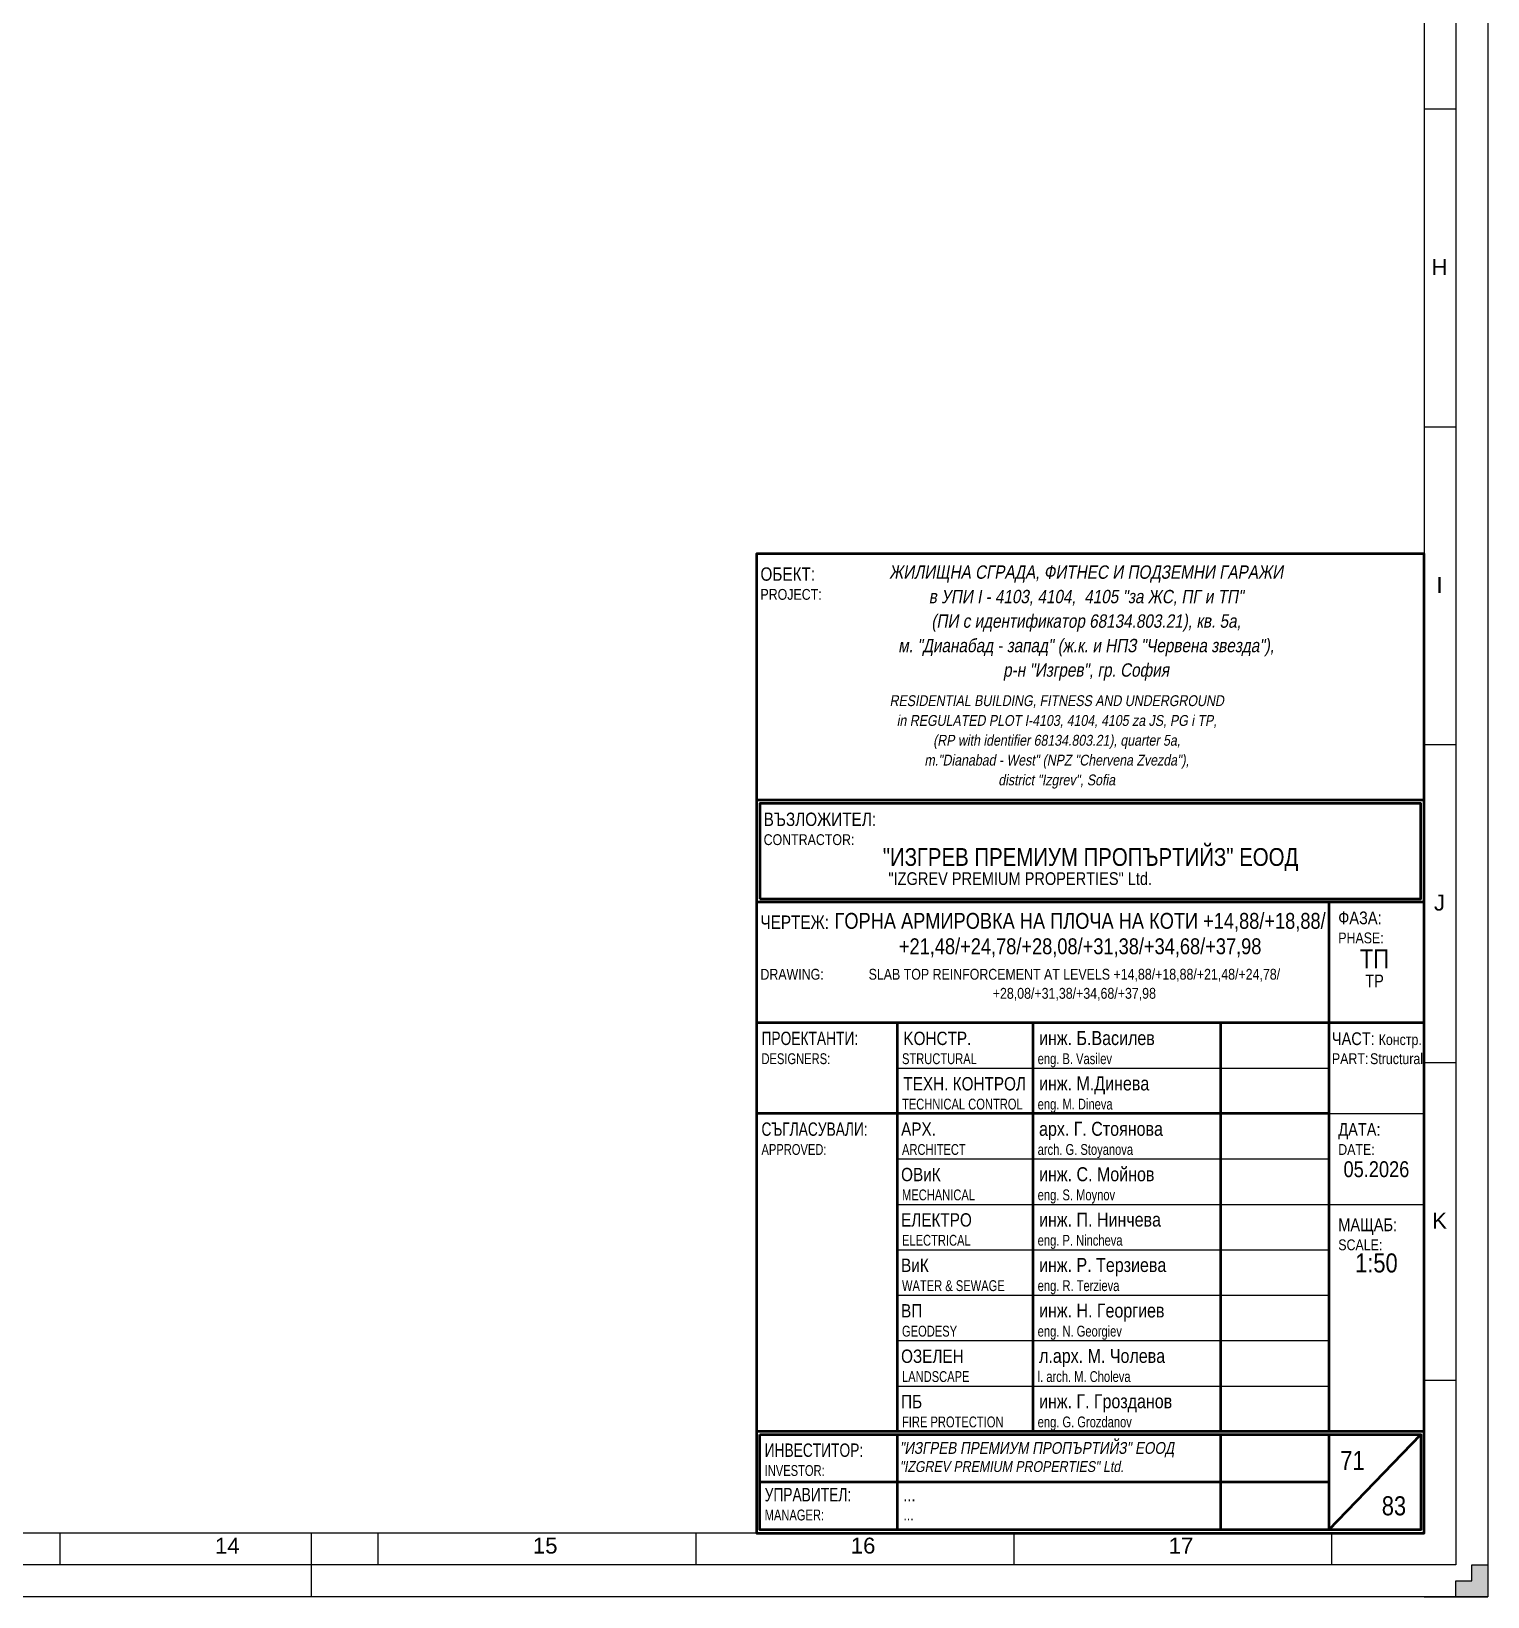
# Model space of a CAD drawing. Header units: millimetres. Extents: x 15565 to 20040, y -491 to 2778.
# Drawn here: x 18895 to 20040, y -491 to 740 of the extents above; entities that cross this region are included whole.
import ezdxf
from ezdxf.enums import TextEntityAlignment as Align

# ---------------------------------------------------------------- set-up
doc = ezdxf.new("R2010")
doc.units = ezdxf.units.MM
doc.layers.add('$Ramka', color=7, linetype='Continuous', lineweight=50)
doc.layers.add('Com_Label', color=9, linetype='Continuous')
doc.layers.add('ramka_1', color=136, linetype='Continuous')
doc.styles.add('Arial', font='arial.ttf')
doc.styles.add('text', font='ARIALN.TTF', dxfattribs={"oblique": 10})

# ---------------------------------------------------------------- blocks, each defined once
blk = doc.blocks.new('ant.tp.1')
at = {"layer": '$Ramka'}
for p, q in [((0, 770.3), (-525, 770.3)), ((0, 576.4), (-525, 576.4)), ((0, 496.4), (-525, 496.4)), ((-75, 496.4), (-75, 80)), ((0, 401.4), (-525, 401.4)), ((-414.5, 401.4), (-414.5, 80)), ((-307.8, 401.4), (-307.8, 80)), ((-160, 401.4), (-160, 80)), ((-75, 330), (-525, 330)), ((0, 80), (-525, 80)), ((-414.5, 77.5), (-414.5, 2.5)), ((-160, 77.5), (-160, 2.5)), ((-75, 2.5), (-2.5, 77.5)), ((-75, 77.5), (-75, 2.5)), ((-75, 40), (-522.5, 40))]:
    blk.add_line(p, q, dxfattribs=at)
for points in [[(0, 0), (0, 770.3), (-525, 770.3), (-525, 0)], [(-522.5, 498.9), (-2.5, 498.9), (-2.5, 573.9), (-522.5, 573.9)], [(-525, 0), (0, 0), (0, 80), (-525, 80)], [(-522.5, 77.5), (-2.5, 77.5), (-2.5, 2.5), (-522.5, 2.5)]]:
    blk.add_lwpolyline(points, close=True, dxfattribs=at)
blk.add_lwpolyline([(-50, 0), (0, 0), (0, 50)], dxfattribs=at)
for p, q in [((-414.5, 365.7), (-75, 365.7)), ((-75, 330), (0, 330)), ((-414.5, 294.3), (-75, 294.3)), ((-414.5, 258.6), (-75, 258.6)), ((-75, 258.6), (0, 258.6)), ((-414.5, 222.9), (-75, 222.9)), ((-414.5, 187.1), (-75, 187.1)), ((-414.5, 151.4), (-75, 151.4)), ((-414.5, 115.7), (-75, 115.7))]:
    blk.add_line(p, q)
at = {"layer": '$Ramka', "style": 'text'}
for s, height, p in [('OБЕКТ:', 10.5, (-521.9, 749.1)), ('PROJECT:', 8.5, (-521.9, 734.1)), ('ВЪЗЛОЖИТЕЛ:', 10.5, (-519.4, 556.2)), ('CONTRACTOR:', 8.5, (-519.4, 541.2)), ('ЧЕРТЕЖ:', 10.5, (-521.9, 475.3)), ('ФАЗА:', 10, (-67.5, 478.9)), ('PHASE:', 8.5, (-67.5, 463.9)), ('DRAWING:', 8.5, (-521.9, 435.3)), ('KОНСТР.', 10.5, (-409.5, 383.9)), ('инж. Б.Василев', 11, (-302.8, 383.9)), ('ЧАСТ:', 10, (-72.5, 383.9)), ('Констр.', 8.5, (-35.7, 383.9)), ('PART:', 8.5, (-72.5, 368.9)), ('Structural', 8.5, (-42.5, 368.9)), ('ТЕХН. КОНТРОЛ', 10.5, (-409.5, 348.2)), ('инж. М.Динева', 11, (-302.8, 348.2)), ('AРХ.', 10.5, (-411.3, 312.5)), ('арх. Г. Стоянова', 11, (-302.8, 312.5)), ('ДАТА:', 10, (-67.5, 312.5)), ('DATE:', 8.5, (-67.5, 297.5)), ('ОВиК', 10.5, (-411.3, 276.8)), ('инж. С. Мойнов', 11, (-302.8, 276.8)), ('ЕЛЕКТРО', 10.5, (-411.3, 241.1)), ('инж. П. Нинчева', 11, (-302.8, 241.1)), ('МАЩАБ:', 10, (-67.5, 237.5)), ('SCALE:', 8.5, (-67.5, 222.5)), ('ВиК', 10.5, (-411.3, 205.4)), ('инж. Р. Терзиева', 11, (-302.8, 205.4)), ('ВП', 10.5, (-411.3, 169.6)), ('инж. Н. Георгиев', 11, (-302.8, 169.6)), ('ОЗЕЛЕН', 10.5, (-411.3, 133.9)), ('л.арх. М. Чолева', 11, (-302.8, 133.9)), ('ПБ', 10.5, (-411.3, 98.2)), ('инж. Г. Грозданов', 11, (-302.8, 98.2)), ('...', 10, (-409.5, 25)), ('...', 8.5, (-409.5, 10))]:
    blk.add_text(s, height=height, dxfattribs=at).set_placement(p)
at = {"layer": '$Ramka', "color": 7, "style": 'text'}
for s, height, p in [('"ИЗГРЕВ ПРЕМИУМ ПРОПЪРТИЙЗ" ЕООД', 14, (-262.3, 524.8)), ('"IZGREV PREMIUM PROPERTIES" Ltd.', 10, (-317.6, 509.8)), ('ТП', 15, (-39, 444.3)), ('ТP', 10, (-39, 429.3)), ('05.2026', 12.5, (-37.5, 280))]:
    blk.add_text(s, height=height, dxfattribs=at).set_placement(p, align=Align.CENTER)
at = {"layer": '$Ramka', "style": 'text', "width": 0.9}
for s, height, p in [('ПРОЕКТАНТИ:', 10.5, (-521.1, 383.9)), ('DESIGNERS:', 8.5, (-521.1, 368.9)), ('STRUCTURAL', 8.5, (-410.6, 368.9)), ('eng. B. Vasilev', 8.5, (-303.9, 368.9)), ('TECHNICAL CONTROL', 8.5, (-410.6, 333.2)), ('eng. M. Dineva', 8.5, (-303.9, 333.2)), ('СЪГЛАСУВАЛИ:', 10.5, (-521.1, 312.5)), ('APPROVED:', 8.5, (-521.1, 297.5)), ('ARCHITECT', 8.5, (-410.6, 297.5)), ('arch. G. Stoyanova', 8.5, (-303.9, 297.5)), ('MECHANICAL', 8.5, (-410.6, 261.8)), ('eng. S. Moynov', 8.5, (-303.9, 261.8)), ('ELECTRICAL', 8.5, (-410.6, 226.1)), ('eng. P. Nincheva', 8.5, (-303.9, 226.1)), ('WATER & SEWAGE', 8.5, (-410.6, 190.4)), ('eng. R. Terzieva', 8.5, (-303.9, 190.4)), ('GEODESY', 8.5, (-410.6, 154.6)), ('eng. N. Georgiev', 8.5, (-303.9, 154.6)), ('LANDSCAPE', 8.5, (-410.6, 118.9)), ('l. arch. M. Choleva', 8.5, (-303.9, 118.9)), ('FIRE PROTECTION', 8.5, (-410.6, 83.2)), ('eng. G. Grozdanov', 8.5, (-303.9, 83.2)), ('ИНВЕСТИТОР:', 10.5, (-518.6, 60)), ('INVESTOR:', 8.5, (-518.6, 45)), ('УПРАВИТЕЛ:', 10.5, (-518.6, 25)), ('MANAGER:', 8.5, (-518.6, 10))]:
    blk.add_text(s, height=height, dxfattribs=at).set_placement(p)
at = {"layer": '$Ramka', "color": 7, "style": 'text'}
blk.add_text('83', height=15, dxfattribs=at).set_placement((-23.7, 21.5), align=Align.MIDDLE)
at = {"layer": '$Ramka', "color": 7, "attachment_point": 5, "line_spacing_factor": 1.1, "style": 'text'}
for s, insert, char_height, width in [('ЖИЛИЩНА СГРАДА, ФИТНЕС И ПОДЗЕМНИ ГАРАЖИ\\Pв УПИ I - 4103, 4104,  4105 "за ЖС, ПГ и ТП" \\P(ПИ с идентификатор 68134.803.21), кв. 5а,\\Pм. "Дианабад - запад" (ж.к. и НПЗ "Червена звезда"),\\Pр-н "Изгрев", гр. София', (-265.8, 715.8), 10.5, 552.5), ('RESIDENTIAL BUILDING, FITNESS AND UNDERGROUND \\Pin REGULATED PLOT I-4103, 4104, 4105 za JS, PG i TP, \\P(RP with identifier 68134.803.21), quarter 5a, \\Pm."Dianabad - West" (NPZ "Chervena Zvezda"),^Jdistrict "Izgrev", Sofia', (-288.9, 622.3), 8.5, 505.965)]:
    blk.add_mtext(s, dxfattribs=dict(at, insert=insert, char_height=char_height, width=width))
at = {"layer": '$Ramka', "width": 311.798, "attachment_point": 1, "line_spacing_factor": 1.2, "style": 'text'}
for s, insert, char_height in [('"ИЗГРЕВ ПРЕМИУМ ПРОПЪРТИЙЗ" ЕООД', (-412.5, 71.6), 9.25), ('"IZGREV PREMIUM PROPERTIES" Ltd.', (-412.5, 56.6), 8.5)]:
    blk.add_mtext(s, dxfattribs=dict(at, insert=insert, char_height=char_height))
blk = doc.blocks.new('60x90')
at = {"layer": 'ramka_1', "linetype": 'Continuous'}
blk.add_hatch(color=256, dxfattribs=at).paths.add_polyline_path([(4450, -2970), (4450, -2957.5), (4462.5, -2957.5), (4462.5, -2945), (4475, -2945), (4475, -2970)])
at = {"layer": 'ramka_1', "color": 26, "linetype": 'Continuous'}
for p, q in [((4450, -1800), (4425, -1800)), ((4450, -2050), (4425, -2050)), ((4450, -2300), (4425, -2300)), ((4450, -2550), (4425, -2550)), ((4450, -2800), (4425, -2800)), ((3352.5, -2945), (3352.5, -2920)), ((3602.5, -2945), (3602.5, -2920)), ((3852.5, -2945), (3852.5, -2920)), ((4102.5, -2945), (4102.5, -2920)), ((4352.5, -2945), (4352.5, -2920)), ((4450, -2970), (4425, -2970))]:
    blk.add_line(p, q, dxfattribs=at)
at = {"layer": 'ramka_1', "linetype": 'Continuous'}
for p, q in [((3550, -2970), (3550, -2920)), ((4425, -2970), (4475, -2970))]:
    blk.add_line(p, q, dxfattribs=at)
for points in [[(0, 0), (4475, 0), (4475, -2970), (0, -2970)], [(75, -25), (4450, -25), (4450, -2945), (75, -2945)], [(100, -50), (4425, -50), (4425, -2920), (100, -2920)]]:
    blk.add_lwpolyline(points, close=True, dxfattribs=at)
blk.add_lwpolyline([(4450, -2970), (4450, -2957.5), (4462.5, -2957.5), (4462.5, -2945), (4475, -2945), (4475, -2970), (4450, -2970)], dxfattribs=at)
at = {"layer": 'Com_Label', "char_height": 12.5, "width": 1612.566, "attachment_point": 5, "rotation": 0.0006, "style": 'Arial'}
for s, insert in [('H', (4437.1, -1924.2)), ('I', (4437.1, -2174.2)), ('J', (4437.1, -2424.2)), ('K', (4437.1, -2674.2)), ('14', (3483.8, -2929.9)), ('15', (3733.8, -2929.9)), ('16', (3983.8, -2929.9)), ('17', (4233.8, -2929.9))]:
    blk.add_mtext(s, dxfattribs=dict(at, insert=insert))

msp = doc.modelspace()

# ---------------------------------------------------------------- block references
msp.add_blockref('ant.tp.1', (19990.46, -441.34))
at = {"layer": 'ramka_1'}
msp.add_blockref('60x90', (15565.46, 2478.66), dxfattribs=at)

# ---------------------------------------------------------------- texts
at = {"layer": '$Ramka', "style": 'text'}
for s, height, p in [('ГОРНА АРМИРОВКА НА ПЛОЧА НА КОТИ +14,88/+18,88/', 12.5, (19719.97, 33.98)), ('+21,48/+24,78/+28,08/+31,38/+34,68/+37,98', 12.5, (19719.97, 13.98)), ('SLAB TOP REINFORCEMENT AT LEVELS +14,88/+18,88/+21,48/+24,78/', 8.5, (19715.42, -6.02)), ('+28,08/+31,38/+34,68/+37,98', 8.5, (19715.42, -21.02))]:
    msp.add_text(s, height=height, dxfattribs=at).set_placement(p, align=Align.CENTER)
at = {"layer": '$Ramka', "color": 7, "style": 'text'}
msp.add_text('1:50', height=15, dxfattribs=at).set_placement((19952.96, -236.34), align=Align.CENTER)
msp.add_text('71', height=15, dxfattribs=at).set_placement((19934.11, -384.24), align=Align.MIDDLE)

doc.saveas('drawing.dxf')
